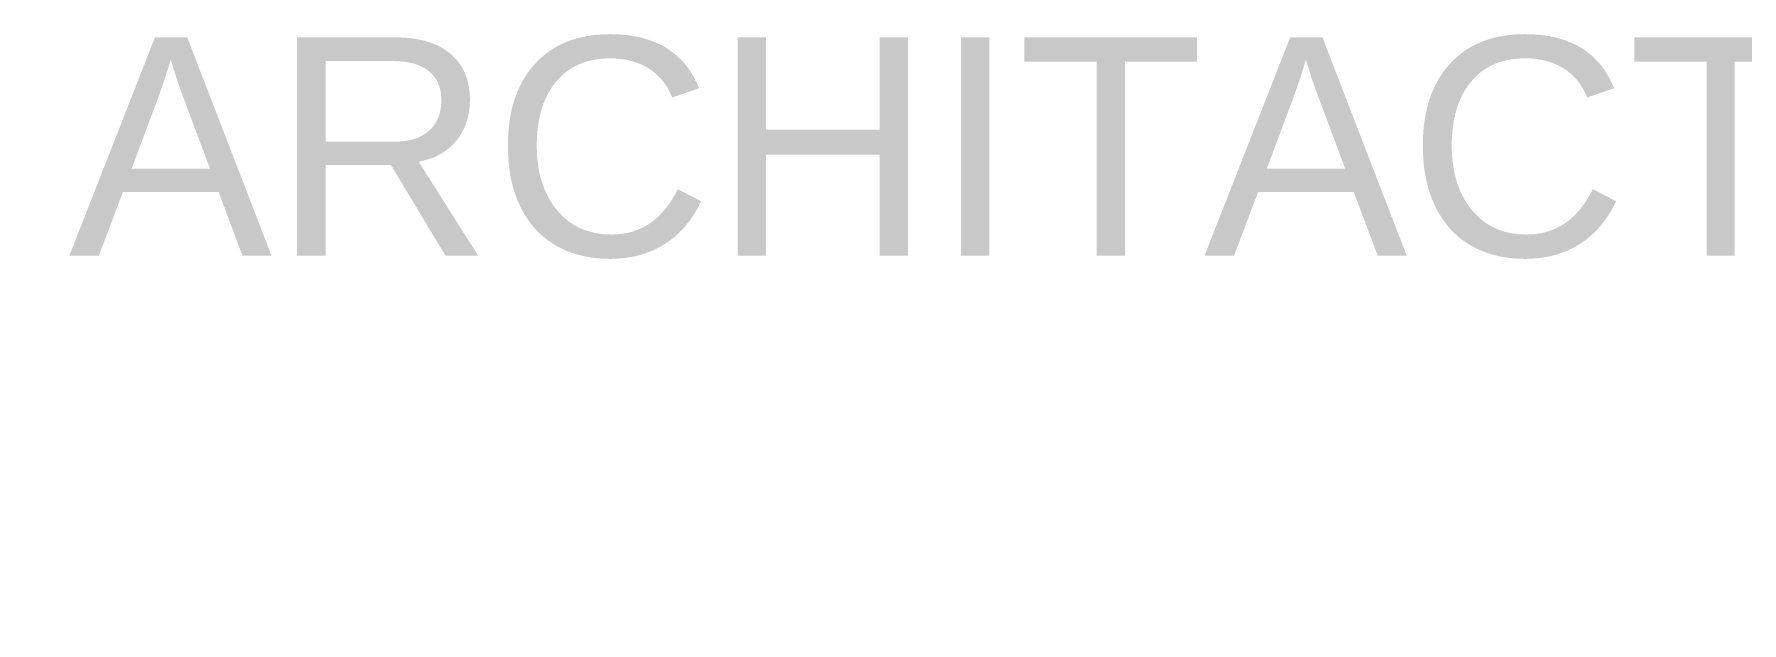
# Model space of a CAD drawing. Header units: millimetres. Extents: x -5691 to 68617, y -23008 to 84113.
# Drawn here: x 16664 to 40503, y 75896 to 84113 of the extents above; entities that cross this region are included whole.
import ezdxf

# ---------------------------------------------------------------- set-up
doc = ezdxf.new("R2010")
doc.units = ezdxf.units.MM
doc.header["$LTSCALE"] = 700
doc.header["$MEASUREMENT"] = 0
for name, color, linetype in [('architactur xref$0$MAA-CABLE TRAY', 8, 'Continuous'), ('rcp$0$X-REF', 8, 'Continuous'), ('X-REF', 8, 'Continuous')]:
    doc.layers.add(name, color=color, linetype=linetype)
doc.styles.add('architactur xref$0$ROBINA', font='arial.ttf')

# ---------------------------------------------------------------- blocks, each defined once
blk = doc.blocks.new('architactur xref')
at = {"layer": 'architactur xref$0$MAA-CABLE TRAY', "lineweight": 18, "insert": (-191.12, 3309.76), "char_height": 120, "width": 3026.6495, "attachment_point": 1, "style": 'architactur xref$0$ROBINA'}
blk.add_mtext('FOR CIVIL ARCHITACTURE LAYOUT JAN-2019', dxfattribs=at)
blk = doc.blocks.new('rcp')
at = {"layer": 'rcp$0$X-REF', "xscale": 25.39999999999418, "yscale": 25.39999999999418, "zscale": 25.39999999999418}
blk.add_blockref('architactur xref', (0, 0), dxfattribs=at)

msp = doc.modelspace()

# ---------------------------------------------------------------- block references
at = {"layer": 'X-REF', "ltscale": 8}
msp.add_blockref('rcp', (0, 0), dxfattribs=at)

# ---------------------------------------------------------------- next in the draw order: block references
at = {"layer": 'X-REF', "xscale": 25.39999999999418, "yscale": 25.39999999999418, "zscale": 25.39999999999418}
msp.add_blockref('architactur xref', (0, 0), dxfattribs=at)

doc.saveas('drawing.dxf')
